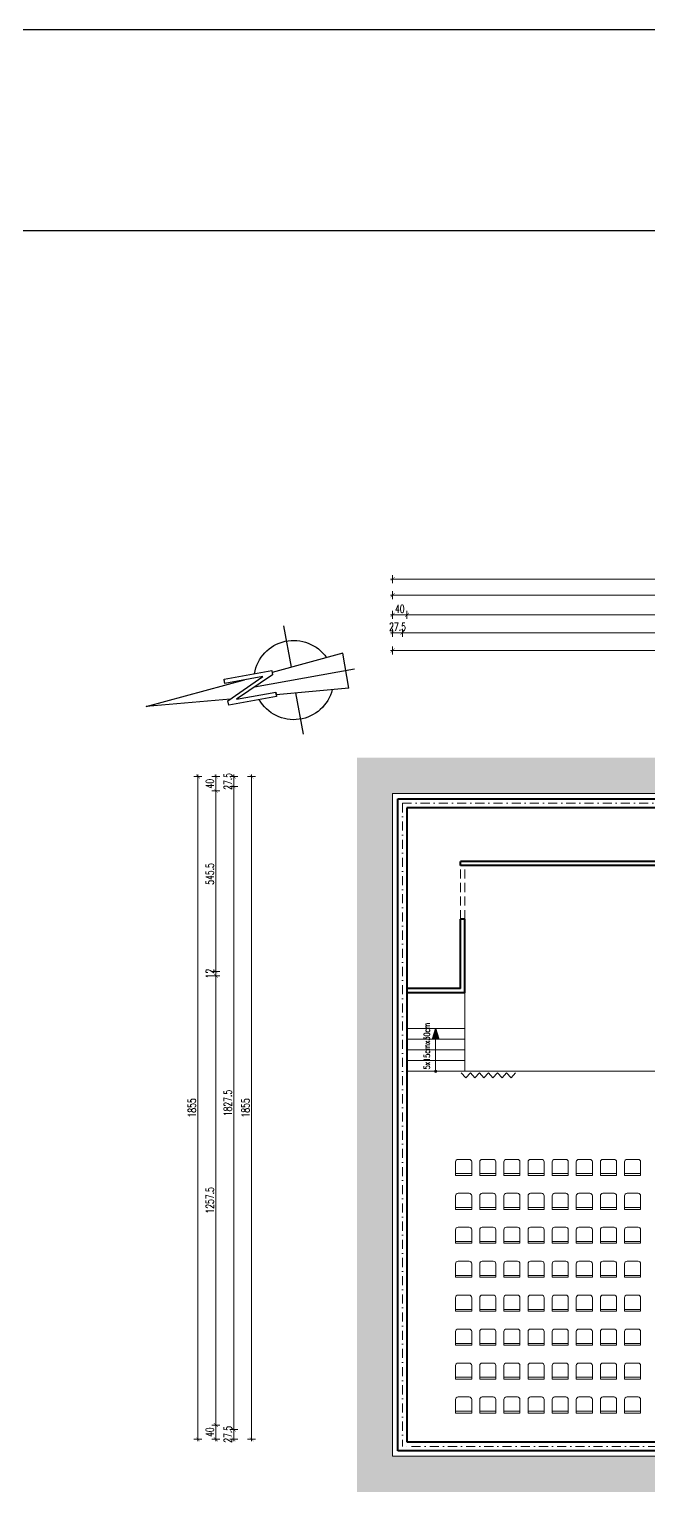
# Model space of a CAD drawing. Header units: millimetres. Extents: x -105266 to 178069, y 491 to 168574.
# Drawn here: x 14374 to 16105, y 27187 to 31310 of the extents above; entities that cross this region are included whole.
import ezdxf

# ---------------------------------------------------------------- set-up
doc = ezdxf.new("R2010")
doc.units = ezdxf.units.MM
doc.linetypes.add('DASHDOT', pattern=[25.4, 12.7, -6.35, 0, -6.35])
doc.linetypes.add('DASHED', pattern=[19.05, 12.7, -6.35])
doc.layers.get('defpoints').update_dxf_attribs({"color": 4})
for name, color, linetype, lineweight in [('A- NAD', 111, 'DASHED', 15), ('A- TM meble', 9, 'Continuous', 13), ('A-MEBLE', 253, 'Continuous', 5), ('A-OSIE', 7, 'DASHDOT', 0), ('A-SCIANY DZIAŁOWE', 1, 'Continuous', 40), ('A-WIDOK', 111, 'Continuous', 15), ('A-wykończenia', 6, 'Continuous', 13), ('A10_MATERIAL', 251, 'Continuous', 0), ('A10_OPIS', 4, 'Continuous', 15), ('sciany murowane', 3, 'Continuous', 40)]:
    doc.layers.add(name, color=color, linetype=linetype, lineweight=lineweight)
doc.styles.add('ROMANS', font='romans', dxfattribs={"width": 0.7})
doc.dimstyles.new('PM-100', dxfattribs={"dimscale": 2.8, "dimtxt": 8, "dimasz": 0.5, "dimexe": 0, "dimexo": 0, "dimgap": 2, "dimtad": 1, "dimdec": 1, "dimrnd": 0.1, "dimzin": 13, "dimdsep": 46, "dimtxsty": 'ROMANS', "dimblk": 'Q', "dimcen": 0, "dimse1": 1, "dimse2": 1, "dimclrd": 256, "dimclre": 251, "dimclrt": 41, "dimadec": 1, "dimazin": 0, "dimtfac": 1, "dimtdec": 1, "dimtix": 1, "dimtmove": 1, "dimatfit": 0, "dimldrblk": 'NONE', "dimfxl": 1, "dimtolj": 1, "dimtzin": 13, "dimlwd": -1, "dimlwe": 0, "dimarcsym": 0})

# ---------------------------------------------------------------- blocks, each defined once
blk = doc.blocks.new('ME-KRZ1')
at = {"linetype": 'Continuous'}
blk.add_line((45, 5), (0, 5), dxfattribs=at)
blk.add_lwpolyline([(0, 38, -0.414214), (7, 45), (38, 45, -0.414214), (45, 38), (45, 0), (0, 0)], format="xyb", close=True, dxfattribs=at)
blk = doc.blocks.new('A$C4C0942FF')
at = {"layer": 'A- TM meble', "rotation": 180}
for p in [(180, 0), (247.5, 0), (315, 0), (382.5, 0), (450, 0), (517.5, 0), (585, 0), (652.5, 0)]:
    blk.add_blockref('ME-KRZ1', p, dxfattribs=at)
blk = doc.blocks.new('Q')
for p, q in [((-4, 0), (4, 0)), ((0, 8), (0, -8))]:
    blk.add_line(p, q)
at = {"const_width": 0.7}
blk.add_lwpolyline([(4, 4), (-4, -4)], dxfattribs=at)
blk = doc.blocks.new('*D991')
at = {"layer": 'A10_OPIS', "transparency": 16777216}
blk.add_line((15390.7, 29572), (17802.9, 29572), dxfattribs=at)
at = {"layer": 'defpoints', "color": 0, "transparency": 16777216}
for p in [(17804.3, 29572), (15389.3, 29422), (17804.3, 29422)]:
    blk.add_point(p, dxfattribs=at)
at = {"layer": 'A10_OPIS', "transparency": 16777216, "xscale": 1.399999999999999, "yscale": 1.399999999999999, "zscale": 1.399999999999999, "rotation": 180}
blk.add_blockref('Q', (15389.3, 29572), dxfattribs=at)
at = {"layer": 'A10_OPIS', "transparency": 16777216, "xscale": 1.399999999999999, "yscale": 1.399999999999999, "zscale": 1.399999999999999}
blk.add_blockref('Q', (17804.3, 29572), dxfattribs=at)
at = {"layer": 'A10_OPIS', "color": 41, "transparency": 16777216, "insert": (16596.8, 29588.8), "char_height": 22.4, "attachment_point": 5, "style": 'ROMANS'}
blk.add_mtext('\\A1;2415', dxfattribs=at)
blk = doc.blocks.new('_None')
blk = doc.blocks.new('*D1010')
at = {"layer": 'A10_OPIS', "transparency": 16777216}
blk.add_line((14995, 27365.8), (14995, 29218), dxfattribs=at)
at = {"layer": 'defpoints', "color": 0, "transparency": 16777216}
for p in [(14995, 29219.4), (15195, 29219.4), (15195, 27364.4)]:
    blk.add_point(p, dxfattribs=at)
at = {"layer": 'A10_OPIS', "transparency": 16777216, "xscale": 1.399999999999999, "yscale": 1.399999999999999, "zscale": 1.399999999999999}
for p, rotation in [((14995, 29219.4), 90), ((14995, 27364.4), 270)]:
    blk.add_blockref('Q', p, dxfattribs=dict(at, rotation=rotation))
at = {"layer": 'A10_OPIS', "color": 41, "transparency": 16777216, "insert": (14978.2, 28291.9), "char_height": 22.4, "attachment_point": 5, "rotation": 90, "style": 'ROMANS'}
blk.add_mtext('\\A1;1855', dxfattribs=at)
blk = doc.blocks.new('*D1018')
at = {"layer": 'A10_OPIS', "transparency": 16777216}
for p, q in [((14945, 29220.8), (14945, 29222.2)), ((14945, 29191.9), (14945, 29219.4)), ((14945, 29190.5), (14945, 29189.1))]:
    blk.add_line(p, q, dxfattribs=at)
at = {"layer": 'defpoints', "color": 0, "transparency": 16777216}
for p in [(14945, 29219.4), (15235, 29219.4), (15235, 29191.9)]:
    blk.add_point(p, dxfattribs=at)
at = {"layer": 'A10_OPIS', "transparency": 16777216, "xscale": 1.399999999999999, "yscale": 1.399999999999999, "zscale": 1.399999999999999}
for p, rotation in [((14945, 29219.4), 270), ((14945, 29191.9), 90)]:
    blk.add_blockref('Q', p, dxfattribs=dict(at, rotation=rotation))
at = {"layer": 'A10_OPIS', "color": 41, "transparency": 16777216, "insert": (14928.2, 29205.7), "char_height": 22.4, "attachment_point": 5, "rotation": 90, "style": 'ROMANS'}
blk.add_mtext('\\A1;27.5', dxfattribs=at)
blk = doc.blocks.new('*D1019')
at = {"layer": 'A10_OPIS', "transparency": 16777216}
blk.add_line((14945, 29218), (14945, 27393.3), dxfattribs=at)
at = {"layer": 'defpoints', "color": 0, "transparency": 16777216}
for p in [(15235, 29219.4), (14945, 27391.9), (15222.5, 27391.9)]:
    blk.add_point(p, dxfattribs=at)
at = {"layer": 'A10_OPIS', "transparency": 16777216, "xscale": 1.399999999999999, "yscale": 1.399999999999999, "zscale": 1.399999999999999}
for p, rotation in [((14945, 29219.4), 90), ((14945, 27391.9), 270)]:
    blk.add_blockref('Q', p, dxfattribs=dict(at, rotation=rotation))
at = {"layer": 'A10_OPIS', "color": 41, "transparency": 16777216, "insert": (14928.2, 28305.7), "char_height": 22.4, "attachment_point": 5, "rotation": 90, "style": 'ROMANS'}
blk.add_mtext('\\A1;1827.5', dxfattribs=at)
blk = doc.blocks.new('*D1020')
at = {"layer": 'A10_OPIS', "transparency": 16777216}
for p, q in [((14945, 27393.3), (14945, 27394.7)), ((14945, 27391.9), (14945, 27364.4)), ((14945, 27363), (14945, 27361.6))]:
    blk.add_line(p, q, dxfattribs=at)
at = {"layer": 'defpoints', "color": 0, "transparency": 16777216}
for p in [(15222.5, 27391.9), (14945, 27364.4), (15195, 27364.4)]:
    blk.add_point(p, dxfattribs=at)
at = {"layer": 'A10_OPIS', "transparency": 16777216, "xscale": 1.399999999999999, "yscale": 1.399999999999999, "zscale": 1.399999999999999}
for p, rotation in [((14945, 27391.9), 270), ((14945, 27364.4), 90)]:
    blk.add_blockref('Q', p, dxfattribs=dict(at, rotation=rotation))
at = {"layer": 'A10_OPIS', "color": 41, "transparency": 16777216, "insert": (14928.2, 27378.2), "char_height": 22.4, "attachment_point": 5, "rotation": 90, "style": 'ROMANS'}
blk.add_mtext('\\A1;27.5', dxfattribs=at)
blk = doc.blocks.new('*D1021')
at = {"layer": 'A10_OPIS', "transparency": 16777216}
for p, q in [((15387.9, 29622), (15386.5, 29622)), ((15389.3, 29622), (15416.8, 29622)), ((15418.2, 29622), (15419.6, 29622))]:
    blk.add_line(p, q, dxfattribs=at)
at = {"layer": 'defpoints', "color": 0, "transparency": 16777216}
for p in [(15416.8, 29622), (15389.3, 29372), (15416.8, 29344.5)]:
    blk.add_point(p, dxfattribs=at)
at = {"layer": 'A10_OPIS', "transparency": 16777216, "xscale": 1.399999999999999, "yscale": 1.399999999999999, "zscale": 1.399999999999999}
blk.add_blockref('Q', (15389.3, 29622), dxfattribs=at)
at = {"layer": 'A10_OPIS', "transparency": 16777216, "xscale": 1.399999999999999, "yscale": 1.399999999999999, "zscale": 1.399999999999999, "rotation": 180}
blk.add_blockref('Q', (15416.8, 29622), dxfattribs=at)
at = {"layer": 'A10_OPIS', "color": 41, "transparency": 16777216, "insert": (15403, 29638.8), "char_height": 22.4, "attachment_point": 5, "style": 'ROMANS'}
blk.add_mtext('\\A1;27.5', dxfattribs=at)
blk = doc.blocks.new('*D1022')
at = {"layer": 'A10_OPIS', "transparency": 16777216}
blk.add_line((15418.2, 29622), (17215.4, 29622), dxfattribs=at)
at = {"layer": 'defpoints', "color": 0, "transparency": 16777216}
for p in [(17216.8, 29622), (15416.8, 29344.5), (17216.8, 29344.5)]:
    blk.add_point(p, dxfattribs=at)
at = {"layer": 'A10_OPIS', "transparency": 16777216, "xscale": 1.399999999999999, "yscale": 1.399999999999999, "zscale": 1.399999999999999, "rotation": 180}
blk.add_blockref('Q', (15416.8, 29622), dxfattribs=at)
at = {"layer": 'A10_OPIS', "transparency": 16777216, "xscale": 1.399999999999999, "yscale": 1.399999999999999, "zscale": 1.399999999999999}
blk.add_blockref('Q', (17216.8, 29622), dxfattribs=at)
at = {"layer": 'A10_OPIS', "color": 41, "transparency": 16777216, "insert": (16316.8, 29638.8), "char_height": 22.4, "attachment_point": 5, "style": 'ROMANS'}
blk.add_mtext('\\A1;1800', dxfattribs=at)
blk = doc.blocks.new('*D1026')
at = {"layer": 'A10_OPIS', "transparency": 16777216}
blk.add_line((15390.7, 29672), (15427.9, 29672), dxfattribs=at)
at = {"layer": 'defpoints', "color": 0, "transparency": 16777216}
for p in [(15429.3, 29672), (15389.3, 29372), (15429.3, 29332)]:
    blk.add_point(p, dxfattribs=at)
at = {"layer": 'A10_OPIS', "transparency": 16777216, "xscale": 1.399999999999999, "yscale": 1.399999999999999, "zscale": 1.399999999999999, "rotation": 180}
blk.add_blockref('Q', (15389.3, 29672), dxfattribs=at)
at = {"layer": 'A10_OPIS', "transparency": 16777216, "xscale": 1.399999999999999, "yscale": 1.399999999999999, "zscale": 1.399999999999999}
blk.add_blockref('Q', (15429.3, 29672), dxfattribs=at)
at = {"layer": 'A10_OPIS', "color": 41, "transparency": 16777216, "insert": (15409.3, 29688.8), "char_height": 22.4, "attachment_point": 5, "style": 'ROMANS'}
blk.add_mtext('\\A1;40', dxfattribs=at)
blk = doc.blocks.new('*D1027')
at = {"layer": 'A10_OPIS', "transparency": 16777216}
blk.add_line((15430.7, 29672), (16890.9, 29672), dxfattribs=at)
at = {"layer": 'defpoints', "color": 0, "transparency": 16777216}
for p in [(16892.3, 29672), (15429.3, 29332), (16892.3, 29332)]:
    blk.add_point(p, dxfattribs=at)
at = {"layer": 'A10_OPIS', "transparency": 16777216, "xscale": 1.399999999999999, "yscale": 1.399999999999999, "zscale": 1.399999999999999, "rotation": 180}
blk.add_blockref('Q', (15429.3, 29672), dxfattribs=at)
at = {"layer": 'A10_OPIS', "transparency": 16777216, "xscale": 1.399999999999999, "yscale": 1.399999999999999, "zscale": 1.399999999999999}
blk.add_blockref('Q', (16892.3, 29672), dxfattribs=at)
at = {"layer": 'A10_OPIS', "color": 41, "transparency": 16777216, "insert": (16160.8, 29688.8), "char_height": 22.4, "attachment_point": 5, "style": 'ROMANS'}
blk.add_mtext('\\A1;1463', dxfattribs=at)
blk = doc.blocks.new('*D1037')
at = {"layer": 'A10_OPIS', "transparency": 16777216}
blk.add_line((15390.7, 29772), (18446.9, 29772), dxfattribs=at)
at = {"layer": 'defpoints', "color": 0, "transparency": 16777216}
for p in [(18448.3, 29772), (15389.3, 29422), (18448.3, 29426)]:
    blk.add_point(p, dxfattribs=at)
at = {"layer": 'A10_OPIS', "transparency": 16777216, "xscale": 1.399999999999999, "yscale": 1.399999999999999, "zscale": 1.399999999999999, "rotation": 180}
blk.add_blockref('Q', (15389.3, 29772), dxfattribs=at)
at = {"layer": 'A10_OPIS', "transparency": 16777216, "xscale": 1.399999999999999, "yscale": 1.399999999999999, "zscale": 1.399999999999999}
blk.add_blockref('Q', (18448.3, 29772), dxfattribs=at)
at = {"layer": 'A10_OPIS', "color": 41, "transparency": 16777216, "insert": (16918.8, 29788.8), "char_height": 22.4, "attachment_point": 5, "style": 'ROMANS'}
blk.add_mtext('\\A1;3059', dxfattribs=at)
blk = doc.blocks.new('*D1038')
at = {"layer": 'A10_OPIS', "transparency": 16777216}
blk.add_line((14845, 29218), (14845, 27365.8), dxfattribs=at)
at = {"layer": 'defpoints', "color": 0, "transparency": 16777216}
for p in [(15195, 29219.4), (14845, 27364.4), (15195, 27364.4)]:
    blk.add_point(p, dxfattribs=at)
at = {"layer": 'A10_OPIS', "transparency": 16777216, "xscale": 1.399999999999999, "yscale": 1.399999999999999, "zscale": 1.399999999999999}
for p, rotation in [((14845, 29219.4), 90), ((14845, 27364.4), 270)]:
    blk.add_blockref('Q', p, dxfattribs=dict(at, rotation=rotation))
at = {"layer": 'A10_OPIS', "color": 41, "transparency": 16777216, "insert": (14828.2, 28291.9), "char_height": 22.4, "attachment_point": 5, "rotation": 90, "style": 'ROMANS'}
blk.add_mtext('\\A1;1855', dxfattribs=at)
blk = doc.blocks.new('*D1041')
at = {"layer": 'A10_OPIS', "transparency": 16777216}
blk.add_line((14895, 29180.8), (14895, 29218), dxfattribs=at)
at = {"layer": 'defpoints', "color": 0, "transparency": 16777216}
for p in [(14895, 29219.4), (15235, 29219.4), (15235, 29179.4)]:
    blk.add_point(p, dxfattribs=at)
at = {"layer": 'A10_OPIS', "transparency": 16777216, "xscale": 1.399999999999999, "yscale": 1.399999999999999, "zscale": 1.399999999999999}
for p, rotation in [((14895, 29219.4), 90), ((14895, 29179.4), 270)]:
    blk.add_blockref('Q', p, dxfattribs=dict(at, rotation=rotation))
at = {"layer": 'A10_OPIS', "color": 41, "transparency": 16777216, "insert": (14878.2, 29199.4), "char_height": 22.4, "attachment_point": 5, "rotation": 90, "style": 'ROMANS'}
blk.add_mtext('\\A1;40', dxfattribs=at)
blk = doc.blocks.new('*D1042')
at = {"layer": 'A10_OPIS', "transparency": 16777216}
blk.add_line((14895, 29218), (14895, 28675.3), dxfattribs=at)
at = {"layer": 'defpoints', "color": 0, "transparency": 16777216}
for p in [(15235, 29219.4), (14895, 28673.9), (15235, 28673.9)]:
    blk.add_point(p, dxfattribs=at)
at = {"layer": 'A10_OPIS', "transparency": 16777216, "xscale": 1.399999999999999, "yscale": 1.399999999999999, "zscale": 1.399999999999999}
for p, rotation in [((14895, 29219.4), 90), ((14895, 28673.9), 270)]:
    blk.add_blockref('Q', p, dxfattribs=dict(at, rotation=rotation))
at = {"layer": 'A10_OPIS', "color": 41, "transparency": 16777216, "insert": (14878.2, 28946.7), "char_height": 22.4, "attachment_point": 5, "rotation": 90, "style": 'ROMANS'}
blk.add_mtext('\\A1;545.5', dxfattribs=at)
blk = doc.blocks.new('*D1043')
at = {"layer": 'A10_OPIS', "transparency": 16777216}
for p, q in [((14895, 28675.3), (14895, 28676.7)), ((14895, 28673.9), (14895, 28661.9)), ((14895, 28660.5), (14895, 28659.1))]:
    blk.add_line(p, q, dxfattribs=at)
at = {"layer": 'defpoints', "color": 0, "transparency": 16777216}
for p in [(14895, 28661.9), (15235, 28673.9), (15235, 28661.9)]:
    blk.add_point(p, dxfattribs=at)
at = {"layer": 'A10_OPIS', "transparency": 16777216, "xscale": 1.399999999999999, "yscale": 1.399999999999999, "zscale": 1.399999999999999}
for p, rotation in [((14895, 28673.9), 270), ((14895, 28661.9), 90)]:
    blk.add_blockref('Q', p, dxfattribs=dict(at, rotation=rotation))
at = {"layer": 'A10_OPIS', "color": 41, "transparency": 16777216, "insert": (14878.2, 28667.9), "char_height": 22.4, "attachment_point": 5, "rotation": 90, "style": 'ROMANS'}
blk.add_mtext('\\A1;12', dxfattribs=at)
blk = doc.blocks.new('*D1044')
at = {"layer": 'A10_OPIS', "transparency": 16777216}
blk.add_line((14895, 28660.5), (14895, 27405.8), dxfattribs=at)
at = {"layer": 'defpoints', "color": 0, "transparency": 16777216}
for p in [(15235, 28661.9), (14895, 27404.4), (15235, 27404.4)]:
    blk.add_point(p, dxfattribs=at)
at = {"layer": 'A10_OPIS', "transparency": 16777216, "xscale": 1.399999999999999, "yscale": 1.399999999999999, "zscale": 1.399999999999999}
for p, rotation in [((14895, 28661.9), 90), ((14895, 27404.4), 270)]:
    blk.add_blockref('Q', p, dxfattribs=dict(at, rotation=rotation))
at = {"layer": 'A10_OPIS', "color": 41, "transparency": 16777216, "insert": (14878.2, 28033.2), "char_height": 22.4, "attachment_point": 5, "rotation": 90, "style": 'ROMANS'}
blk.add_mtext('\\A1;1257.5', dxfattribs=at)
blk = doc.blocks.new('*D1045')
at = {"layer": 'A10_OPIS', "transparency": 16777216}
blk.add_line((14895, 27403), (14895, 27365.8), dxfattribs=at)
at = {"layer": 'defpoints', "color": 0, "transparency": 16777216}
for p in [(15235, 27404.4), (14895, 27364.4), (15235, 27364.4)]:
    blk.add_point(p, dxfattribs=at)
at = {"layer": 'A10_OPIS', "transparency": 16777216, "xscale": 1.399999999999999, "yscale": 1.399999999999999, "zscale": 1.399999999999999}
for p, rotation in [((14895, 27404.4), 90), ((14895, 27364.4), 270)]:
    blk.add_blockref('Q', p, dxfattribs=dict(at, rotation=rotation))
at = {"layer": 'A10_OPIS', "color": 41, "transparency": 16777216, "insert": (14878.2, 27384.4), "char_height": 22.4, "attachment_point": 5, "rotation": 90, "style": 'ROMANS'}
blk.add_mtext('\\A1;40', dxfattribs=at)
blk = doc.blocks.new('*D1055')
at = {"layer": 'A10_OPIS', "transparency": 16777216}
blk.add_line((15390.7, 29727.2), (17802.9, 29727.2), dxfattribs=at)
at = {"layer": 'defpoints', "color": 0, "transparency": 16777216}
for p in [(17804.3, 29727.2), (17804.3, 29572), (15389.3, 29372)]:
    blk.add_point(p, dxfattribs=at)
at = {"layer": 'A10_OPIS', "transparency": 16777216, "xscale": 1.399999999999999, "yscale": 1.399999999999999, "zscale": 1.399999999999999, "rotation": 180}
blk.add_blockref('Q', (15389.3, 29727.2), dxfattribs=at)
at = {"layer": 'A10_OPIS', "transparency": 16777216, "xscale": 1.399999999999999, "yscale": 1.399999999999999, "zscale": 1.399999999999999}
blk.add_blockref('Q', (17804.3, 29727.2), dxfattribs=at)
at = {"layer": 'A10_OPIS', "color": 41, "transparency": 16777216, "insert": (16596.8, 29744), "char_height": 22.4, "attachment_point": 5, "style": 'ROMANS'}
blk.add_mtext('\\A1;2415', dxfattribs=at)
blk = doc.blocks.new('A$C44275C23')
for p, q in [((4.61, 4.11), (4.61, 0.97)), ((0.66, 1.32), (6.09, 0.85)), ((0.66, 1.32), (0.66, -1.32)), ((0, 0), (7.57, 0)), ((6.09, 0.99), (9.71, 0.99)), ((6.09, 0.66), (6.09, 0.99)), ((6.09, 0.89), (6.09, 0.82)), ((6.09, 0.76), (6.09, 0.69)), ((9.05, 0.66), (6.09, 0.66)), ((6.09, -0.66), (9.05, 0.66)), ((9.71, 0.66), (6.83, -0.66)), ((15.79, 0), (8.22, -0.66)), ((9.49, 0.56), (15.79, 0)), ((9.71, 0.99), (9.71, 0.66)), ((0.66, -1.32), (6.09, -0.85)), ((4.61, -0.97), (4.61, -4.11)), ((6.09, -0.99), (6.09, -0.66)), ((9.71, -0.99), (6.09, -0.99)), ((6.83, -0.66), (9.71, -0.66)), ((9.71, -0.66), (9.71, -0.99)), ((9.71, -0.69), (9.71, -0.76)), ((9.71, -0.82), (9.71, -0.89))]:
    blk.add_line(p, q)
at = {"extrusion": (0, 0, -1)}
for major_axis, start_param, end_param in [((0, -2.96), 1.990863, 4.372879), ((0, 2.96), 1.909951, 4.291964)]:
    blk.add_ellipse((4.61, 0), major_axis=major_axis, ratio=1, start_param=start_param, end_param=end_param, dxfattribs=at)

msp = doc.modelspace()

# ---------------------------------------------------------------- hatches: boundary and pattern name
at = {"layer": 'A-WIDOK'}
h = msp.add_hatch(color=256, dxfattribs=at)
h.dxf.hatch_style = 1
h.paths.add_polyline_path([(15499.58, 28484.49), (15519.58, 28484.49)])
h.paths.add_polyline_path([(15499.58, 28484.49), (15509.52, 28514.49), (15509.64, 28514.49), (15519.58, 28484.49)])
h = msp.add_hatch(color=256, dxfattribs=at)
h.dxf.hatch_style = 1
edge = h.paths.add_edge_path()
edge.add_arc((15509.64, 28394.49), 3.47, 0, 360)
at = {"layer": 'A10_MATERIAL'}
h = msp.add_hatch(dxfattribs=at)
h.set_pattern_fill('AR-SAND', color=256, scale=0.5, angle=45)
h.paths.add_polyline_path([(18582.83, 27331.99), (18444.26, 27331.99), (18444.26, 27316.99), (15389.26, 27316.99), (15389.26, 29171.99), (17804.26, 29171.99), (17804.26, 29271.99), (15389.26, 29271.99), (15289.26, 29271.99), (15289.26, 27316.99), (15289.26, 27216.99), (18429.26, 27216.99), (18582.83, 27216.99)])

# ---------------------------------------------------------------- linework, layer by layer
for points in [[(5773.47, 31310.39), (21002.39, 31310.39), (21002.39, 24846.11), (5773.47, 24846.11)], [(6336.59, 30747.27), (20439.26, 30747.27), (20439.26, 25409.23), (6336.59, 25409.23)]]:
    msp.add_lwpolyline(points, close=True)
at = {"layer": 'A- NAD', "ltscale": 2}
for p, q in [((15579.26, 28819.99), (15579.26, 28969.99)), ((15591.26, 28819.99), (15591.26, 28969.99))]:
    msp.add_line(p, q, dxfattribs=at)
at = {"layer": 'A-MEBLE'}
msp.add_lwpolyline([(15581.31, 28390.07), (15593.97, 28376.02), (15606.63, 28390.07), (15619.29, 28376.02), (15631.95, 28390.07), (15644.61, 28376.02), (15657.27, 28390.07), (15669.93, 28376.02), (15682.59, 28390.07), (15695.25, 28376.02), (15707.9, 28390.07), (15720.56, 28376.02), (15733.22, 28390.07)], dxfattribs=at)
at = {"layer": 'A-OSIE', "ltscale": 2}
for p, q in [((15416.76, 29144.49), (15416.76, 27344.49)), ((15416.76, 29144.49), (18416.76, 29144.49)), ((18776, 27344.49), (15416.76, 27344.49))]:
    msp.add_line(p, q, dxfattribs=at)
at = {"layer": 'A-SCIANY DZIAŁOWE'}
for p, q in [((16742.26, 28981.99), (15579.26, 28981.99)), ((15579.26, 28969.99), (15579.26, 28981.99)), ((16742.26, 28969.99), (15579.26, 28969.99)), ((15579.26, 28626.49), (15579.26, 28819.99)), ((15591.26, 28819.99), (15579.26, 28819.99)), ((15591.26, 28614.49), (15591.26, 28819.99)), ((15579.26, 28626.49), (15429.26, 28626.49)), ((15591.26, 28614.49), (15429.26, 28614.49))]:
    msp.add_line(p, q, dxfattribs=at)
at = {"layer": 'A-WIDOK'}
for p, q in [((15591.26, 28394.49), (15591.26, 28614.49)), ((15591.26, 28514.49), (15429.26, 28514.49)), ((15509.58, 28394.49), (15509.58, 28514.49)), ((15591.26, 28484.49), (15429.26, 28484.49)), ((15591.26, 28454.49), (15429.26, 28454.49)), ((15591.26, 28424.49), (15429.26, 28424.49)), ((15601.77, 28394.49), (15429.26, 28394.49)), ((16730.26, 28394.49), (15601.77, 28394.49))]:
    msp.add_line(p, q, dxfattribs=at)
msp.add_lwpolyline([(15509.52, 28514.49), (15499.58, 28484.49), (15519.58, 28484.49), (15509.64, 28514.49)], dxfattribs=at)
msp.add_circle((15509.64, 28394.49), 3.47, dxfattribs=at)
at = {"layer": 'A-wykończenia'}
for p, q in [((15389.26, 29171.99), (17850.05, 29171.99)), ((15389.26, 27316.99), (15389.26, 29171.99)), ((18444.26, 27316.99), (15389.26, 27316.99))]:
    msp.add_line(p, q, dxfattribs=at)
at = {"layer": 'sciany murowane'}
for p, q in [((15404.26, 29156.99), (17804.26, 29156.99)), ((15404.26, 27331.99), (15404.26, 29156.99)), ((17204.26, 29131.99), (15429.26, 29131.99)), ((15429.26, 29131.99), (15429.26, 27356.99)), ((15429.26, 27356.99), (17204.26, 27356.99)), ((18429.26, 27331.99), (15404.26, 27331.99))]:
    msp.add_line(p, q, dxfattribs=at)

# ---------------------------------------------------------------- block references
at = {"xscale": 37.5, "yscale": 37.5, "zscale": 37.5, "rotation": 190.1972278386952}
msp.add_blockref('A$C44275C23', (15282.78, 29520.12), dxfattribs=at)
at = {"rotation": 180}
for p in [(16217.84, 28103), (16217.84, 28008), (16217.84, 27913), (16217.84, 27818), (16217.84, 27723), (16217.84, 27628), (16217.84, 27533), (16217.84, 27438)]:
    msp.add_blockref('A$C4C0942FF', p, dxfattribs=at)

# ---------------------------------------------------------------- texts
at = {"layer": 'A-WIDOK', "insert": (15476.59, 28399.89), "char_height": 17, "attachment_point": 1, "rotation": 90, "style": 'ROMANS'}
msp.add_mtext_dynamic_manual_height_columns('5x15cmx30cm', width=150, gutter_width=60, heights=[0], dxfattribs=at)

# ---------------------------------------------------------------- dimensions: what is measured, and where the dimension line sits
at = {"layer": 'A10_OPIS'}
for base, p1, p2, picture, middle in [((18448.26, 29771.99), (15389.26, 29421.99), (18448.26, 29425.99), '*D1037', (16918.76, 29788.79)), ((17804.26, 29727.15), (15389.26, 29371.99), (17804.26, 29571.99), '*D1055', (16596.76, 29743.95)), ((15429.26, 29671.99), (15389.26, 29371.99), (15429.26, 29331.99), '*D1026', (15409.26, 29688.79)), ((16892.26, 29671.99), (15429.26, 29331.99), (16892.26, 29331.99), '*D1027', (16160.76, 29688.79)), ((15416.76, 29621.99), (15389.26, 29371.99), (15416.76, 29344.49), '*D1021', (15403.01, 29638.79)), ((17216.76, 29621.99), (15416.76, 29344.49), (17216.76, 29344.49), '*D1022', (16316.76, 29638.79)), ((17804.26, 29571.99), (15389.26, 29421.99), (17804.26, 29421.99), '*D991', (16596.76, 29588.79))]:
    dim = msp.add_linear_dim(base=base, p1=p1, p2=p2, dimstyle='PM-100', dxfattribs=at)
    dim.commit()
    dim.dimension.update_dxf_attribs({"geometry": picture, "text_midpoint": middle})
for base, p1, p2, picture, middle in [((14944.98, 29219.45), (15234.98, 29191.95), (15234.98, 29219.45), '*D1018', (14928.18, 29205.7)), ((14844.98, 27364.45), (15194.98, 29219.45), (15194.98, 27364.45), '*D1038', (14828.18, 28291.95)), ((14894.98, 29219.45), (15234.98, 29179.45), (15234.98, 29219.45), '*D1041', (14878.18, 29199.45)), ((14894.98, 28673.95), (15234.98, 29219.45), (15234.98, 28673.95), '*D1042', (14878.18, 28946.7)), ((14944.98, 27391.95), (15234.98, 29219.45), (15222.48, 27391.95), '*D1019', (14928.18, 28305.7)), ((14994.98, 29219.45), (15194.98, 27364.45), (15194.98, 29219.45), '*D1010', (14978.18, 28291.95)), ((14894.98, 28661.95), (15234.98, 28673.95), (15234.98, 28661.95), '*D1043', (14878.18, 28667.95)), ((14894.98, 27404.45), (15234.98, 28661.95), (15234.98, 27404.45), '*D1044', (14878.18, 28033.2)), ((14894.98, 27364.45), (15234.98, 27404.45), (15234.98, 27364.45), '*D1045', (14878.18, 27384.45)), ((14944.98, 27364.45), (15222.48, 27391.95), (15194.98, 27364.45), '*D1020', (14928.18, 27378.2))]:
    dim = msp.add_linear_dim(base=base, p1=p1, p2=p2, angle=90, dimstyle='PM-100', dxfattribs=at)
    dim.commit()
    dim.dimension.update_dxf_attribs({"geometry": picture, "text_midpoint": middle})

doc.saveas('drawing.dxf')
